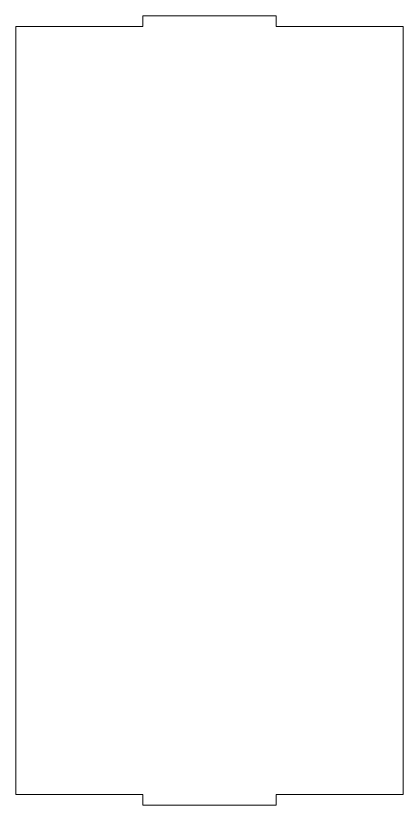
# Model space of a CAD drawing. Header units: millimetres. Extents: x -1983 to 1983, y -412 to 412.
# Drawn here: x 1202.1 to 1310.1, y -16.4 to 203.6 of the extents above; entities that cross this region are included whole.
import ezdxf

# ---------------------------------------------------------------- set-up
doc = ezdxf.new("R2010")
doc.units = ezdxf.units.MM
doc.header["$MEASUREMENT"] = 0
doc.layers.add('Camada 1', color=7, linetype='Continuous')

msp = doc.modelspace()

# ---------------------------------------------------------------- linework, layer by layer
at = {"layer": 'Camada 1', "color": 250, "lineweight": 9}
msp.add_open_spline([(1202.1318, 200.589), (1202.1318, 200.589), (1202.1318, -13.4106), (1202.1318, -13.4106), (1202.1318, -13.4106), (1202.1318, -13.4106), (1237.5246, -13.4106), (1237.5246, -13.4106), (1237.5246, -13.4106), (1237.5246, -13.4106), (1237.5246, -16.4106), (1237.5246, -16.4106), (1237.5246, -16.4106), (1237.5246, -16.4106), (1274.6674, -16.4106), (1274.6674, -16.4106), (1274.6674, -16.4106), (1274.6674, -16.4106), (1274.6674, -13.4106), (1274.6674, -13.4106), (1274.6674, -13.4106), (1274.6674, -13.4106), (1310.0602, -13.4106), (1310.0602, -13.4106), (1310.0602, -13.4106), (1310.0602, -13.4106), (1310.0602, 200.589), (1310.0602, 200.589), (1310.0602, 200.589), (1310.0602, 200.589), (1274.6674, 200.589), (1274.6674, 200.589), (1274.6674, 200.589), (1274.6674, 200.589), (1274.6674, 203.589), (1274.6674, 203.589), (1274.6674, 203.589), (1274.6674, 203.589), (1237.5246, 203.589), (1237.5246, 203.589), (1237.5246, 203.589), (1237.5246, 203.589), (1237.5246, 200.589), (1237.5246, 200.589), (1237.5246, 200.589), (1237.5246, 200.589), (1202.1318, 200.589), (1202.1318, 200.589)], degree=3, knots=[0, 0, 0, 0, 0.07692308, 0.07692308, 0.07692308, 0.07692308, 0.15384615, 0.15384615, 0.15384615, 0.15384615, 0.23076923, 0.23076923, 0.23076923, 0.23076923, 0.30769231, 0.30769231, 0.30769231, 0.30769231, 0.38461538, 0.38461538, 0.38461538, 0.38461538, 0.46153846, 0.46153846, 0.46153846, 0.46153846, 0.53846154, 0.53846154, 0.53846154, 0.53846154, 0.61538462, 0.61538462, 0.61538462, 0.61538462, 0.69230769, 0.69230769, 0.69230769, 0.69230769, 0.76923077, 0.76923077, 0.76923077, 0.76923077, 0.84615385, 0.84615385, 0.84615385, 0.84615385, 1, 1, 1, 1], dxfattribs=at)

doc.saveas('drawing.dxf')
